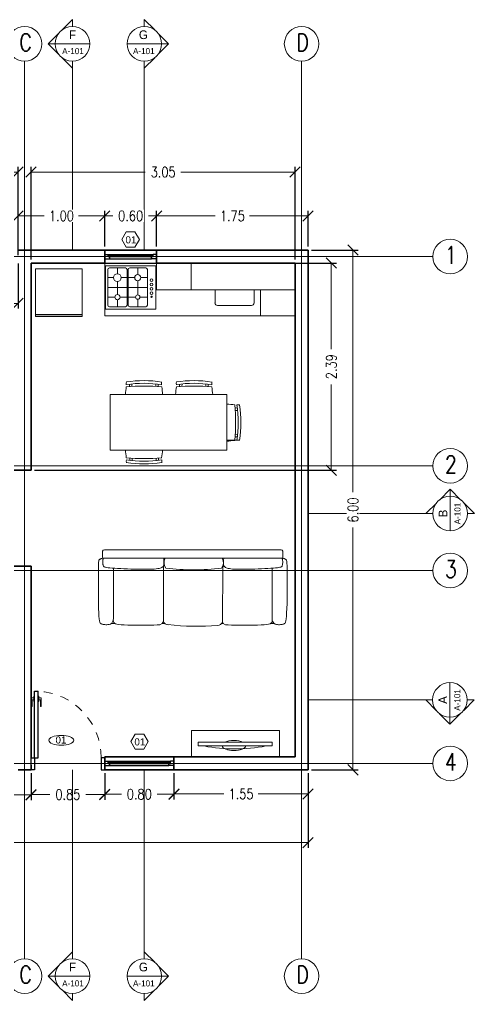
# Model space of a CAD drawing. Header units: millimetres. Extents: x 254 to 267.6, y 167.8 to 179.1.
# Drawn here: x 262.35 to 267.61, y 167.8 to 179.12 of the extents above; entities that cross this region are included whole.
import ezdxf

# ---------------------------------------------------------------- set-up
doc = ezdxf.new("R2010")
doc.units = ezdxf.units.MM
doc.linetypes.add('TRATTEGGIATA2', pattern=[0.375, 0.25, -0.125])
for name, color, linetype, lineweight in [('A-ANNO-DIMS', 3, 'Continuous', 18), ('A-ANNO-SYMB', 3, 'Continuous', 18), ('A-ANNO-TEXT', 3, 'Continuous', 18), ('A-DOOR-FULL', 4, 'Continuous', 25), ('A-FURN', 8, 'Continuous', 18), ('A-GLAZ-FULL', 4, 'Continuous', 25), ('A-WALL-FULL-EXTR', 7, 'Continuous', 35), ('A-WALL-FULL-INTR', 7, 'Continuous', 35)]:
    doc.layers.add(name, color=color, linetype=linetype, lineweight=lineweight)
doc.styles.add('ARIAL', font='arial.ttf')
doc.styles.add('E-ROMANS', font='romans.shx', dxfattribs={"width": 0.8})
doc.dimstyles.new('E-0100_ARW_18', dxfattribs={"dimscale": 0.001, "dimtxt": 180, "dimasz": 180, "dimexe": 90, "dimexo": 60, "dimgap": 90, "dimtad": 0, "dimzin": 0, "dimdsep": 46, "dimtxsty": 'E-ROMANS', "dimblk": 'OPEN90', "dimcen": 90, "dimclrd": 256, "dimclre": 256, "dimclrt": 256, "dimadec": 0, "dimazin": 0, "dimtfac": 1, "dimtmove": 1, "dimatfit": 3, "dimldrblk": 'OPEN90', "dimfxl": 1, "dimtfill": 1, "dimtolj": 1, "dimtzin": 0, "dimarcsym": 0})

# ---------------------------------------------------------------- blocks, each defined once
blk = doc.blocks.new('_Oblique')
at = {"color": 0, "linetype": 'ByBlock', "lineweight": -2}
blk.add_line((-0.5, -0.5), (0.5, 0.5), dxfattribs=at)
blk = doc.blocks.new('*D14')
at = {"layer": 'A-ANNO-DIMS', "lineweight": -2, "transparency": 16777216}
for p, q in [((265.727, 176.457), (266.265, 176.457)), ((265.727, 170.457), (266.265, 170.457))]:
    blk.add_line(p, q, dxfattribs=at)
at = {"layer": 'A-ANNO-DIMS', "transparency": 16777216}
for p, q in [((266.205, 176.457), (266.205, 173.661)), ((266.205, 170.457), (266.205, 173.253))]:
    blk.add_line(p, q, dxfattribs=at)
at = {"layer": 'A-ANNO-DIMS', "transparency": 16777216, "xscale": 0.12, "yscale": 0.12, "zscale": 0.12}
for p, rotation in [((266.205, 176.457), 90), ((266.205, 170.457), 270)]:
    blk.add_blockref('_Oblique', p, dxfattribs=dict(at, rotation=rotation))
at = {"layer": 'A-ANNO-DIMS', "transparency": 16777216, "insert": (266.205, 173.457), "char_height": 0.12, "attachment_point": 5, "rotation": 90, "style": 'E-ROMANS', "bg_fill": 3, "box_fill_scale": 1.1, "bg_fill_color": 256, "bg_fill_true_color": 13158600, "bg_fill_transparency": 0}
blk.add_mtext('\\A1;6.00', dxfattribs=at)
blk = doc.blocks.new('_Open90')
at = {"color": 0, "linetype": 'ByBlock', "lineweight": -2}
for p, q in [((0, 0), (-1, 0)), ((-0.5, 0.5), (0, 0)), ((0, 0), (-0.5, -0.5))]:
    blk.add_line(p, q, dxfattribs=at)
blk = doc.blocks.new('*D15')
at = {"layer": 'A-ANNO-DIMS', "lineweight": -2, "transparency": 16777216}
for p, q in [((264.137, 170.417), (264.137, 170.119)), ((265.687, 170.417), (265.687, 170.119))]:
    blk.add_line(p, q, dxfattribs=at)
at = {"layer": 'A-ANNO-DIMS', "transparency": 16777216}
for p, q in [((264.137, 170.179), (264.712, 170.179)), ((265.687, 170.179), (265.111, 170.179))]:
    blk.add_line(p, q, dxfattribs=at)
at = {"layer": 'A-ANNO-DIMS', "transparency": 16777216, "xscale": 0.12, "yscale": 0.12, "zscale": 0.12, "rotation": 180}
blk.add_blockref('_Oblique', (264.137, 170.179), dxfattribs=at)
at = {"layer": 'A-ANNO-DIMS', "transparency": 16777216, "xscale": 0.12, "yscale": 0.12, "zscale": 0.12}
blk.add_blockref('_Oblique', (265.687, 170.179), dxfattribs=at)
at = {"layer": 'A-ANNO-DIMS', "transparency": 16777216, "insert": (264.912, 170.179), "char_height": 0.12, "attachment_point": 5, "style": 'E-ROMANS', "bg_fill": 3, "box_fill_scale": 1.1, "bg_fill_color": 256, "bg_fill_true_color": 13158600, "bg_fill_transparency": 0}
blk.add_mtext('\\A1;1.55', dxfattribs=at)
blk = doc.blocks.new('*D7')
at = {"layer": 'A-ANNO-DIMS', "lineweight": -2, "transparency": 16777216}
for p, q in [((263.337, 170.417), (263.337, 170.116)), ((264.137, 170.417), (264.137, 170.116))]:
    blk.add_line(p, q, dxfattribs=at)
at = {"layer": 'A-ANNO-DIMS', "transparency": 16777216}
for p, q in [((263.337, 170.176), (263.53, 170.176)), ((264.137, 170.176), (263.943, 170.176))]:
    blk.add_line(p, q, dxfattribs=at)
at = {"layer": 'A-ANNO-DIMS', "transparency": 16777216, "xscale": 0.12, "yscale": 0.12, "zscale": 0.12, "rotation": 180}
blk.add_blockref('_Oblique', (263.337, 170.176), dxfattribs=at)
at = {"layer": 'A-ANNO-DIMS', "transparency": 16777216, "xscale": 0.12, "yscale": 0.12, "zscale": 0.12}
blk.add_blockref('_Oblique', (264.137, 170.176), dxfattribs=at)
at = {"layer": 'A-ANNO-DIMS', "transparency": 16777216, "insert": (263.737, 170.176), "char_height": 0.12, "attachment_point": 5, "style": 'E-ROMANS', "bg_fill": 3, "box_fill_scale": 1.1, "bg_fill_color": 256, "bg_fill_true_color": 13158600, "bg_fill_transparency": 0}
blk.add_mtext('\\A1;0.80', dxfattribs=at)
blk = doc.blocks.new('*D8')
at = {"layer": 'A-ANNO-DIMS', "lineweight": -2, "transparency": 16777216}
for p, q in [((262.487, 170.417), (262.487, 170.112)), ((263.337, 170.417), (263.337, 170.112))]:
    blk.add_line(p, q, dxfattribs=at)
at = {"layer": 'A-ANNO-DIMS', "transparency": 16777216}
for p, q in [((262.487, 170.172), (262.705, 170.172)), ((263.337, 170.172), (263.118, 170.172))]:
    blk.add_line(p, q, dxfattribs=at)
at = {"layer": 'A-ANNO-DIMS', "transparency": 16777216, "xscale": 0.12, "yscale": 0.12, "zscale": 0.12, "rotation": 180}
blk.add_blockref('_Oblique', (262.487, 170.172), dxfattribs=at)
at = {"layer": 'A-ANNO-DIMS', "transparency": 16777216, "xscale": 0.12, "yscale": 0.12, "zscale": 0.12}
blk.add_blockref('_Oblique', (263.337, 170.172), dxfattribs=at)
at = {"layer": 'A-ANNO-DIMS', "transparency": 16777216, "insert": (262.912, 170.172), "char_height": 0.12, "attachment_point": 5, "style": 'E-ROMANS', "bg_fill": 3, "box_fill_scale": 1.1, "bg_fill_color": 256, "bg_fill_true_color": 13158600, "bg_fill_transparency": 0}
blk.add_mtext('\\A1;0.85', dxfattribs=at)
blk = doc.blocks.new('*D16')
at = {"layer": 'A-ANNO-DIMS', "lineweight": -2, "transparency": 16777216}
for p, q in [((261.531, 170.417), (261.531, 170.108)), ((262.487, 170.417), (262.487, 170.108))]:
    blk.add_line(p, q, dxfattribs=at)
at = {"layer": 'A-ANNO-DIMS', "transparency": 16777216}
for p, q in [((261.531, 170.168), (261.802, 170.168)), ((262.487, 170.168), (262.215, 170.168))]:
    blk.add_line(p, q, dxfattribs=at)
at = {"layer": 'A-ANNO-DIMS', "transparency": 16777216, "xscale": 0.12, "yscale": 0.12, "zscale": 0.12, "rotation": 180}
blk.add_blockref('_Oblique', (261.531, 170.168), dxfattribs=at)
at = {"layer": 'A-ANNO-DIMS', "transparency": 16777216, "xscale": 0.12, "yscale": 0.12, "zscale": 0.12}
blk.add_blockref('_Oblique', (262.487, 170.168), dxfattribs=at)
at = {"layer": 'A-ANNO-DIMS', "transparency": 16777216, "insert": (262.009, 170.168), "char_height": 0.12, "attachment_point": 5, "style": 'E-ROMANS', "bg_fill": 3, "box_fill_scale": 1.1, "bg_fill_color": 256, "bg_fill_true_color": 13158600, "bg_fill_transparency": 0}
blk.add_mtext('\\A1;0.96', dxfattribs=at)
blk = doc.blocks.new('*D29')
at = {"layer": 'A-ANNO-DIMS', "lineweight": -2, "transparency": 16777216}
for p, q in [((259.287, 176.347), (259.287, 177.418)), ((262.337, 176.397), (262.337, 177.418))]:
    blk.add_line(p, q, dxfattribs=at)
at = {"layer": 'A-ANNO-DIMS', "transparency": 16777216}
for p, q in [((259.287, 177.358), (260.605, 177.358)), ((262.337, 177.358), (261.018, 177.358))]:
    blk.add_line(p, q, dxfattribs=at)
at = {"layer": 'A-ANNO-DIMS', "transparency": 16777216, "xscale": 0.12, "yscale": 0.12, "zscale": 0.12, "rotation": 180}
blk.add_blockref('_Oblique', (259.287, 177.358), dxfattribs=at)
at = {"layer": 'A-ANNO-DIMS', "transparency": 16777216, "xscale": 0.12, "yscale": 0.12, "zscale": 0.12}
blk.add_blockref('_Oblique', (262.337, 177.358), dxfattribs=at)
at = {"layer": 'A-ANNO-DIMS', "transparency": 16777216, "insert": (260.812, 177.358), "char_height": 0.12, "attachment_point": 5, "style": 'E-ROMANS', "bg_fill": 3, "box_fill_scale": 1.1, "bg_fill_color": 256, "bg_fill_true_color": 13158600, "bg_fill_transparency": 0}
blk.add_mtext('\\A1;3.05', dxfattribs=at)
blk = doc.blocks.new('*D30')
at = {"layer": 'A-ANNO-DIMS', "lineweight": -2, "transparency": 16777216}
for p, q in [((262.487, 176.347), (262.487, 177.418)), ((265.537, 176.347), (265.537, 177.418))]:
    blk.add_line(p, q, dxfattribs=at)
at = {"layer": 'A-ANNO-DIMS', "transparency": 16777216}
for p, q in [((262.487, 177.358), (263.805, 177.358)), ((265.537, 177.358), (264.218, 177.358))]:
    blk.add_line(p, q, dxfattribs=at)
at = {"layer": 'A-ANNO-DIMS', "transparency": 16777216, "xscale": 0.12, "yscale": 0.12, "zscale": 0.12, "rotation": 180}
blk.add_blockref('_Oblique', (262.487, 177.358), dxfattribs=at)
at = {"layer": 'A-ANNO-DIMS', "transparency": 16777216, "xscale": 0.12, "yscale": 0.12, "zscale": 0.12}
blk.add_blockref('_Oblique', (265.537, 177.358), dxfattribs=at)
at = {"layer": 'A-ANNO-DIMS', "transparency": 16777216, "insert": (264.012, 177.358), "char_height": 0.12, "attachment_point": 5, "style": 'E-ROMANS', "bg_fill": 3, "box_fill_scale": 1.1, "bg_fill_color": 256, "bg_fill_true_color": 13158600, "bg_fill_transparency": 0}
blk.add_mtext('\\A1;3.05', dxfattribs=at)
blk = doc.blocks.new('*D31')
at = {"layer": 'A-ANNO-DIMS', "lineweight": -2, "transparency": 16777216}
for p, q in [((262.527, 176.307), (266.015, 176.307)), ((262.527, 173.916), (266.015, 173.916))]:
    blk.add_line(p, q, dxfattribs=at)
at = {"layer": 'A-ANNO-DIMS', "transparency": 16777216}
for p, q in [((265.955, 176.307), (265.955, 175.315)), ((265.955, 173.916), (265.955, 174.907))]:
    blk.add_line(p, q, dxfattribs=at)
at = {"layer": 'A-ANNO-DIMS', "transparency": 16777216, "xscale": 0.12, "yscale": 0.12, "zscale": 0.12}
for p, rotation in [((265.955, 176.307), 90), ((265.955, 173.916), 270)]:
    blk.add_blockref('_Oblique', p, dxfattribs=dict(at, rotation=rotation))
at = {"layer": 'A-ANNO-DIMS', "transparency": 16777216, "insert": (265.955, 175.111), "char_height": 0.12, "attachment_point": 5, "rotation": 90, "style": 'E-ROMANS', "bg_fill": 3, "box_fill_scale": 1.1, "bg_fill_color": 256, "bg_fill_true_color": 13158600, "bg_fill_transparency": 0}
blk.add_mtext('\\A1;2.39', dxfattribs=at)
blk = doc.blocks.new('*D35')
at = {"layer": 'A-ANNO-DIMS', "lineweight": -2, "transparency": 16777216}
for p, q in [((255.937, 170.417), (255.937, 169.557)), ((265.687, 170.417), (265.687, 169.557))]:
    blk.add_line(p, q, dxfattribs=at)
at = {"layer": 'A-ANNO-DIMS', "transparency": 16777216}
for p, q in [((255.937, 169.617), (260.605, 169.617)), ((265.687, 169.617), (261.018, 169.617))]:
    blk.add_line(p, q, dxfattribs=at)
at = {"layer": 'A-ANNO-DIMS', "transparency": 16777216, "xscale": 0.12, "yscale": 0.12, "zscale": 0.12, "rotation": 180}
blk.add_blockref('_Oblique', (255.937, 169.617), dxfattribs=at)
at = {"layer": 'A-ANNO-DIMS', "transparency": 16777216, "xscale": 0.12, "yscale": 0.12, "zscale": 0.12}
blk.add_blockref('_Oblique', (265.687, 169.617), dxfattribs=at)
at = {"layer": 'A-ANNO-DIMS', "transparency": 16777216, "insert": (260.812, 169.617), "char_height": 0.12, "attachment_point": 5, "style": 'E-ROMANS', "bg_fill": 3, "box_fill_scale": 1.1, "bg_fill_color": 256, "bg_fill_true_color": 13158600, "bg_fill_transparency": 0}
blk.add_mtext('\\A1;9.75', dxfattribs=at)
blk = doc.blocks.new('*D9')
at = {"layer": 'A-ANNO-DIMS', "lineweight": -2, "transparency": 16777216}
for p, q in [((261.487, 176.302), (261.487, 175.782)), ((262.337, 176.302), (262.337, 175.782))]:
    blk.add_line(p, q, dxfattribs=at)
at = {"layer": 'A-ANNO-DIMS', "transparency": 16777216}
for p, q in [((261.487, 175.842), (261.705, 175.842)), ((262.337, 175.842), (262.118, 175.842))]:
    blk.add_line(p, q, dxfattribs=at)
at = {"layer": 'A-ANNO-DIMS', "transparency": 16777216, "xscale": 0.12, "yscale": 0.12, "zscale": 0.12, "rotation": 180}
blk.add_blockref('_Oblique', (261.487, 175.842), dxfattribs=at)
at = {"layer": 'A-ANNO-DIMS', "transparency": 16777216, "xscale": 0.12, "yscale": 0.12, "zscale": 0.12}
blk.add_blockref('_Oblique', (262.337, 175.842), dxfattribs=at)
at = {"layer": 'A-ANNO-DIMS', "transparency": 16777216, "insert": (261.912, 175.842), "char_height": 0.12, "attachment_point": 5, "style": 'E-ROMANS', "bg_fill": 3, "box_fill_scale": 1.1, "bg_fill_color": 256, "bg_fill_true_color": 13158600, "bg_fill_transparency": 0}
blk.add_mtext('\\A1;0.85', dxfattribs=at)
blk = doc.blocks.new('*D13')
at = {"layer": 'A-ANNO-DIMS', "lineweight": -2, "transparency": 16777216}
for p, q in [((263.937, 176.497), (263.937, 176.912)), ((265.687, 176.497), (265.687, 176.912))]:
    blk.add_line(p, q, dxfattribs=at)
at = {"layer": 'A-ANNO-DIMS', "transparency": 16777216}
for p, q in [((263.937, 176.852), (264.612, 176.852)), ((265.687, 176.852), (265.011, 176.852))]:
    blk.add_line(p, q, dxfattribs=at)
at = {"layer": 'A-ANNO-DIMS', "transparency": 16777216, "xscale": 0.12, "yscale": 0.12, "zscale": 0.12, "rotation": 180}
blk.add_blockref('_Oblique', (263.937, 176.852), dxfattribs=at)
at = {"layer": 'A-ANNO-DIMS', "transparency": 16777216, "xscale": 0.12, "yscale": 0.12, "zscale": 0.12}
blk.add_blockref('_Oblique', (265.687, 176.852), dxfattribs=at)
at = {"layer": 'A-ANNO-DIMS', "transparency": 16777216, "insert": (264.812, 176.852), "char_height": 0.12, "attachment_point": 5, "style": 'E-ROMANS', "bg_fill": 3, "box_fill_scale": 1.1, "bg_fill_color": 256, "bg_fill_true_color": 13158600, "bg_fill_transparency": 0}
blk.add_mtext('\\A1;1.75', dxfattribs=at)
blk = doc.blocks.new('*D11')
at = {"layer": 'A-ANNO-DIMS', "lineweight": -2, "transparency": 16777216}
for p, q in [((262.337, 176.497), (262.337, 176.912)), ((263.337, 176.497), (263.337, 176.912))]:
    blk.add_line(p, q, dxfattribs=at)
at = {"layer": 'A-ANNO-DIMS', "transparency": 16777216}
for p, q in [((262.337, 176.852), (262.637, 176.852)), ((263.337, 176.852), (263.036, 176.852))]:
    blk.add_line(p, q, dxfattribs=at)
at = {"layer": 'A-ANNO-DIMS', "transparency": 16777216, "xscale": 0.12, "yscale": 0.12, "zscale": 0.12, "rotation": 180}
blk.add_blockref('_Oblique', (262.337, 176.852), dxfattribs=at)
at = {"layer": 'A-ANNO-DIMS', "transparency": 16777216, "xscale": 0.12, "yscale": 0.12, "zscale": 0.12}
blk.add_blockref('_Oblique', (263.337, 176.852), dxfattribs=at)
at = {"layer": 'A-ANNO-DIMS', "transparency": 16777216, "insert": (262.837, 176.852), "char_height": 0.12, "attachment_point": 5, "style": 'E-ROMANS', "bg_fill": 3, "box_fill_scale": 1.1, "bg_fill_color": 256, "bg_fill_true_color": 13158600, "bg_fill_transparency": 0}
blk.add_mtext('\\A1;1.00', dxfattribs=at)
blk = doc.blocks.new('*D12')
at = {"layer": 'A-ANNO-DIMS', "lineweight": -2, "transparency": 16777216}
for p, q in [((263.337, 176.497), (263.337, 176.912)), ((263.937, 176.497), (263.937, 176.912))]:
    blk.add_line(p, q, dxfattribs=at)
at = {"layer": 'A-ANNO-DIMS', "transparency": 16777216}
for p, q in [((263.337, 176.852), (263.43, 176.852)), ((263.937, 176.852), (263.843, 176.852))]:
    blk.add_line(p, q, dxfattribs=at)
at = {"layer": 'A-ANNO-DIMS', "transparency": 16777216, "xscale": 0.12, "yscale": 0.12, "zscale": 0.12, "rotation": 180}
blk.add_blockref('_Oblique', (263.337, 176.852), dxfattribs=at)
at = {"layer": 'A-ANNO-DIMS', "transparency": 16777216, "xscale": 0.12, "yscale": 0.12, "zscale": 0.12}
blk.add_blockref('_Oblique', (263.937, 176.852), dxfattribs=at)
at = {"layer": 'A-ANNO-DIMS', "transparency": 16777216, "insert": (263.637, 176.852), "char_height": 0.12, "attachment_point": 5, "style": 'E-ROMANS', "bg_fill": 3, "box_fill_scale": 1.1, "bg_fill_color": 256, "bg_fill_true_color": 13158600, "bg_fill_transparency": 0}
blk.add_mtext('\\A1;0.60', dxfattribs=at)

msp = doc.modelspace()

# ---------------------------------------------------------------- linework, layer by layer
at = {"layer": 'A-ANNO-DIMS'}
for p, q in [((262.845, 178.998), (262.965, 179.118)), ((262.965, 179.088), (262.965, 179.118)), ((263.795, 179.088), (263.795, 179.118)), ((263.915, 178.998), (263.795, 179.118)), ((262.965, 179.038), (262.965, 179.088)), ((263.795, 179.038), (263.795, 179.088)), ((262.685, 178.838), (262.805, 178.958)), ((264.075, 178.838), (263.955, 178.958)), ((262.695, 178.838), (262.685, 178.838)), ((262.685, 178.838), (262.805, 178.718)), ((262.715, 178.838), (262.695, 178.838)), ((262.765, 178.838), (262.715, 178.838)), ((262.965, 178.838), (262.765, 178.838)), ((262.965, 178.838), (263.165, 178.838)), ((263.795, 178.838), (263.595, 178.838)), ((263.795, 178.838), (263.995, 178.838)), ((264.075, 178.838), (263.955, 178.718)), ((263.995, 178.838), (264.045, 178.838)), ((264.045, 178.838), (264.065, 178.838)), ((264.065, 178.838), (264.075, 178.838)), ((262.845, 178.678), (262.965, 178.558)), ((263.915, 178.678), (263.795, 178.558)), ((262.965, 178.638), (262.965, 178.588)), ((262.965, 178.588), (262.965, 178.568)), ((262.965, 178.568), (262.965, 178.558)), ((262.965, 178.558), (262.965, 178.258)), ((263.795, 178.638), (263.795, 178.588)), ((263.795, 178.588), (263.795, 178.568)), ((263.795, 178.568), (263.795, 178.558)), ((263.795, 178.558), (263.795, 178.258)), ((267.328, 173.696), (267.208, 173.576)), ((267.328, 173.686), (267.328, 173.696)), ((267.328, 173.696), (267.448, 173.576)), ((267.328, 173.666), (267.328, 173.686)), ((267.328, 173.616), (267.328, 173.666)), ((267.328, 173.416), (267.328, 173.616)), ((267.168, 173.536), (267.048, 173.416)), ((267.488, 173.536), (267.608, 173.416)), ((267.048, 173.416), (266.748, 173.416)), ((267.058, 173.416), (267.048, 173.416)), ((267.078, 173.416), (267.058, 173.416)), ((267.128, 173.416), (267.078, 173.416)), ((267.328, 173.416), (267.328, 173.216)), ((267.528, 173.416), (267.578, 173.416)), ((267.578, 173.416), (267.608, 173.416)), ((267.325, 171.264), (267.325, 171.464)), ((267.045, 171.264), (266.745, 171.264)), ((267.055, 171.264), (267.045, 171.264)), ((267.165, 171.144), (267.045, 171.264)), ((267.075, 171.264), (267.055, 171.264)), ((267.125, 171.264), (267.075, 171.264)), ((267.325, 171.264), (267.325, 171.064)), ((267.485, 171.144), (267.605, 171.264)), ((267.525, 171.264), (267.575, 171.264)), ((267.575, 171.264), (267.605, 171.264)), ((267.325, 170.984), (267.205, 171.104)), ((267.325, 170.984), (267.445, 171.104)), ((267.325, 171.064), (267.325, 171.014)), ((267.325, 171.014), (267.325, 170.994)), ((267.325, 170.994), (267.325, 170.984)), ((262.965, 168.356), (262.965, 168.656)), ((263.795, 168.356), (263.795, 168.656)), ((262.845, 168.236), (262.965, 168.356)), ((262.965, 168.326), (262.965, 168.356)), ((263.795, 168.326), (263.795, 168.356)), ((263.915, 168.236), (263.795, 168.356)), ((262.965, 168.276), (262.965, 168.326)), ((263.795, 168.276), (263.795, 168.326)), ((262.685, 168.076), (262.805, 168.196)), ((264.075, 168.076), (263.955, 168.196)), ((262.695, 168.076), (262.685, 168.076)), ((262.685, 168.076), (262.805, 167.956)), ((262.715, 168.076), (262.695, 168.076)), ((262.765, 168.076), (262.715, 168.076)), ((262.965, 168.076), (262.765, 168.076)), ((262.965, 168.076), (263.165, 168.076)), ((263.795, 168.076), (263.595, 168.076)), ((263.795, 168.076), (263.995, 168.076)), ((264.075, 168.076), (263.955, 167.956)), ((263.995, 168.076), (264.045, 168.076)), ((264.045, 168.076), (264.065, 168.076)), ((264.065, 168.076), (264.075, 168.076)), ((262.845, 167.916), (262.965, 167.796)), ((263.915, 167.916), (263.795, 167.796)), ((262.965, 167.876), (262.965, 167.826)), ((262.965, 167.826), (262.965, 167.806)), ((262.965, 167.806), (262.965, 167.796)), ((263.795, 167.876), (263.795, 167.826)), ((263.795, 167.826), (263.795, 167.806)), ((263.795, 167.806), (263.795, 167.796))]:
    msp.add_line(p, q, dxfattribs=at)
for centre in [(262.412, 178.838), (262.965, 178.838), (263.795, 178.838), (265.612, 178.838), (267.328, 176.382), (267.328, 173.966), (267.328, 173.416), (267.328, 172.757), (267.325, 171.264), (267.328, 170.532), (262.412, 168.076), (262.965, 168.076), (263.795, 168.076), (265.612, 168.076)]:
    msp.add_circle(centre, 0.2, dxfattribs=at)
at = {"layer": 'A-ANNO-SYMB', "color": 7}
msp.add_lwpolyline([(263.841, 170.783), (263.79, 170.87), (263.689, 170.87), (263.639, 170.783), (263.689, 170.695), (263.79, 170.695)], close=True, dxfattribs=at)
msp.add_ellipse((262.835, 170.798), major_axis=(-0.144, 0), ratio=0.395468, dxfattribs=at)
at = {"layer": 'A-ANNO-TEXT'}
for p, q in [((262.965, 178.258), (262.965, 176.457)), ((266.698, 173.416), (265.687, 173.416)), ((266.748, 173.416), (266.698, 173.416)), ((266.695, 171.264), (265.687, 171.264)), ((266.745, 171.264), (266.695, 171.264))]:
    msp.add_line(p, q, dxfattribs=at)
at = {"layer": 'A-DOOR-FULL'}
for p, q in [((262.527, 171.367), (262.567, 171.367)), ((262.527, 170.597), (262.527, 171.367)), ((262.567, 170.597), (262.567, 171.367)), ((262.527, 170.597), (262.567, 170.597)), ((263.337, 170.602), (263.337, 170.512))]:
    msp.add_line(p, q, dxfattribs=at)
at = {"layer": 'A-FURN'}
for p, q in [((264.137, 176.307), (263.337, 176.307)), ((263.623, 174.909), (263.623, 174.883)), ((263.652, 174.912), (263.651, 174.884)), ((263.927, 174.884), (263.926, 174.912)), ((263.956, 174.882), (263.955, 174.909)), ((264.202, 174.909), (264.201, 174.883)), ((264.231, 174.912), (264.23, 174.884)), ((264.506, 174.884), (264.505, 174.912)), ((264.534, 174.882), (264.534, 174.909)), ((264.869, 174.634), (264.843, 174.635)), ((264.873, 174.605), (264.845, 174.606)), ((264.864, 174.263), (264.749, 174.263)), ((264.843, 174.301), (264.869, 174.302)), ((264.844, 174.33), (264.873, 174.331)), ((263.399, 174.149), (263.605, 174.149)), ((263.605, 174.149), (264.749, 174.149)), ((263.627, 174.056), (263.628, 174.03)), ((263.655, 174.054), (263.656, 174.026)), ((263.931, 174.026), (263.931, 174.054)), ((263.959, 174.03), (263.96, 174.056)), ((263.439, 172.199), (263.438, 172.785)), ((264.015, 172.168), (264.015, 172.808)), ((264.699, 172.16), (264.702, 172.811)), ((265.272, 172.189), (265.271, 172.785)), ((263.416, 172.148), (263.452, 172.148)), ((264.002, 172.148), (264.033, 172.148)), ((264.69, 172.148), (264.706, 172.148)), ((265.256, 172.148), (265.292, 172.148)), ((262.488, 171.287), (262.488, 171.188)), ((262.517, 171.287), (262.488, 171.287)), ((262.498, 171.188), (262.488, 171.188)), ((262.498, 171.267), (262.498, 171.188)), ((262.517, 171.267), (262.498, 171.267)), ((262.577, 171.287), (262.605, 171.287)), ((262.577, 171.267), (262.595, 171.267)), ((262.595, 171.267), (262.595, 171.188)), ((262.595, 171.188), (262.605, 171.188)), ((262.605, 171.287), (262.605, 171.188)), ((265.356, 170.91), (264.34, 170.91)), ((264.34, 170.91), (264.34, 170.607)), ((265.356, 170.607), (265.356, 170.91)), ((264.417, 170.734), (264.417, 170.776)), ((264.417, 170.776), (265.273, 170.776)), ((265.273, 170.734), (264.417, 170.734)), ((265.273, 170.776), (265.273, 170.734))]:
    msp.add_line(p, q, dxfattribs=at)
at = {"layer": 'A-FURN', "lineweight": 0, "ltscale": 500}
for p, q in [((263.399, 174.149), (263.399, 174.789)), ((263.399, 174.789), (264.749, 174.789)), ((263.399, 174.149), (263.399, 174.789)), ((263.399, 174.789), (264.749, 174.789)), ((264.749, 174.789), (264.749, 174.149)), ((264.749, 174.149), (264.749, 174.789)), ((264.749, 174.789), (264.749, 174.149)), ((264.749, 174.149), (264.749, 174.789)), ((264.749, 174.149), (264.749, 174.149)), ((264.749, 174.149), (264.749, 174.149))]:
    msp.add_line(p, q, dxfattribs=at)
for points in [[(263.399, 174.789), (263.399, 174.149)], [(264.749, 174.789), (263.399, 174.789)], [(263.642, 174.789), (263.399, 174.789)]]:
    msp.add_lwpolyline(points, dxfattribs=at)
at = {"layer": 'A-FURN'}
for points in [[(263.335, 172.998, 0.351951), (263.313, 172.982)], [(265.373, 172.998, -0.351951), (265.395, 172.982)]]:
    msp.add_lwpolyline(points, format="xyb", dxfattribs=at)
for points in [[(263.334, 172.998), (265.374, 172.998)], [(263.313, 172.9), (263.305, 172.897), (263.298, 172.895), (263.292, 172.893), (263.287, 172.89), (263.282, 172.888), (263.279, 172.886), (263.276, 172.883), (263.273, 172.881), (263.271, 172.878), (263.269, 172.874), (263.268, 172.867), (263.267, 172.856), (263.266, 172.839), (263.265, 172.816), (263.265, 172.785), (263.264, 172.745), (263.264, 172.695), (263.264, 172.637), (263.264, 172.573), (263.264, 172.507), (263.265, 172.441), (263.266, 172.378), (263.267, 172.32), (263.269, 172.27), (263.271, 172.231), (263.274, 172.2), (263.278, 172.177), (263.282, 172.162), (263.286, 172.151), (263.292, 172.145), (263.298, 172.141), (263.304, 172.139), (263.312, 172.138), (263.32, 172.136), (263.329, 172.135), (263.339, 172.134), (263.35, 172.133), (263.362, 172.133), (263.375, 172.134), (263.388, 172.135), (263.403, 172.138), (263.418, 172.149), (263.432, 172.175), (263.439, 172.199)], [(265.395, 172.982), (265.395, 172.9), (263.313, 172.9)], [(263.313, 172.907), (263.313, 172.982)], [(263.322, 172.9), (263.322, 172.899), (263.321, 172.898), (263.32, 172.896), (263.319, 172.894), (263.318, 172.89), (263.317, 172.886), (263.316, 172.881), (263.316, 172.875), (263.315, 172.868), (263.315, 172.861), (263.315, 172.853), (263.315, 172.845), (263.316, 172.837), (263.317, 172.829), (263.318, 172.822), (263.32, 172.816), (263.322, 172.81), (263.326, 172.806), (263.33, 172.802), (263.337, 172.798), (263.347, 172.795), (263.359, 172.793), (263.376, 172.791), (263.397, 172.788), (263.423, 172.786), (263.453, 172.784), (263.486, 172.782), (263.522, 172.78), (263.56, 172.778), (263.6, 172.776), (263.639, 172.775), (263.679, 172.774), (263.718, 172.773), (263.755, 172.772), (263.791, 172.772), (263.825, 172.772), (263.856, 172.773), (263.884, 172.774), (263.91, 172.775), (263.932, 172.777), (263.951, 172.78), (263.966, 172.782), (263.979, 172.786), (263.989, 172.789), (263.996, 172.792), (264.002, 172.796), (264.007, 172.799), (264.01, 172.803), (264.013, 172.806), (264.016, 172.809), (264.017, 172.812), (264.019, 172.816), (264.02, 172.82), (264.021, 172.824), (264.021, 172.83), (264.022, 172.836), (264.022, 172.844), (264.022, 172.852), (264.022, 172.861), (264.022, 172.87), (264.021, 172.879), (264.02, 172.887), (264.019, 172.894), (264.017, 172.899)], [(265.386, 172.9), (265.387, 172.899), (265.387, 172.898), (265.388, 172.896), (265.389, 172.894), (265.39, 172.89), (265.391, 172.886), (265.392, 172.881), (265.392, 172.875), (265.393, 172.868), (265.393, 172.861), (265.393, 172.853), (265.393, 172.845), (265.392, 172.837), (265.391, 172.829), (265.39, 172.822), (265.388, 172.816), (265.386, 172.81), (265.383, 172.806), (265.378, 172.802), (265.371, 172.798), (265.361, 172.795), (265.349, 172.793), (265.332, 172.791), (265.311, 172.788), (265.286, 172.786), (265.256, 172.784), (265.222, 172.782), (265.186, 172.78), (265.149, 172.778), (265.11, 172.776), (265.071, 172.775), (265.033, 172.774), (264.996, 172.773), (264.96, 172.772), (264.927, 172.772), (264.895, 172.772), (264.866, 172.773), (264.839, 172.774), (264.815, 172.775), (264.795, 172.777), (264.777, 172.78), (264.763, 172.782), (264.751, 172.786), (264.742, 172.789), (264.734, 172.792), (264.728, 172.796), (264.724, 172.799), (264.72, 172.803), (264.718, 172.806), (264.715, 172.809), (264.713, 172.812), (264.712, 172.816), (264.711, 172.82), (264.71, 172.824), (264.71, 172.83), (264.709, 172.836), (264.709, 172.844), (264.709, 172.852), (264.709, 172.861), (264.709, 172.87), (264.71, 172.879), (264.711, 172.887), (264.712, 172.894), (264.714, 172.899)], [(265.395, 172.9), (265.403, 172.897), (265.41, 172.895), (265.416, 172.893), (265.421, 172.89), (265.426, 172.888), (265.429, 172.886), (265.432, 172.883), (265.435, 172.881), (265.437, 172.878), (265.439, 172.874), (265.44, 172.867), (265.441, 172.856), (265.442, 172.839), (265.443, 172.816), (265.443, 172.785), (265.444, 172.745), (265.444, 172.695), (265.444, 172.637), (265.444, 172.573), (265.444, 172.507), (265.443, 172.441), (265.443, 172.378), (265.441, 172.32), (265.439, 172.27), (265.437, 172.231), (265.434, 172.2), (265.431, 172.177), (265.427, 172.162), (265.422, 172.151), (265.416, 172.145), (265.41, 172.141), (265.404, 172.139), (265.396, 172.138), (265.388, 172.136), (265.379, 172.135), (265.369, 172.134), (265.358, 172.133), (265.346, 172.133), (265.334, 172.134), (265.32, 172.135), (265.305, 172.138), (265.29, 172.149), (265.276, 172.175), (265.272, 172.189)], [(265.395, 172.907), (265.395, 172.982)], [(263.436, 172.189), (263.438, 172.172), (263.442, 172.159), (263.45, 172.149), (263.461, 172.142), (263.477, 172.137), (263.499, 172.134), (263.527, 172.132), (263.562, 172.13), (263.604, 172.129), (263.651, 172.129), (263.703, 172.128), (263.756, 172.128), (263.809, 172.128), (263.859, 172.129), (263.905, 172.129), (263.945, 172.13), (263.976, 172.133), (264.001, 172.145), (264.015, 172.168)], [(265.272, 172.189), (265.27, 172.172), (265.266, 172.159), (265.258, 172.149), (265.247, 172.142), (265.231, 172.137), (265.209, 172.134), (265.181, 172.132), (265.146, 172.13), (265.104, 172.129), (265.057, 172.129), (265.005, 172.128), (264.952, 172.128), (264.899, 172.128), (264.849, 172.129), (264.803, 172.129), (264.763, 172.13), (264.732, 172.133), (264.707, 172.145), (264.699, 172.16)]]:
    msp.add_lwpolyline(points, dxfattribs=at)
for points in [[(262.527, 171.307), (262.517, 171.307), (262.517, 171.247), (262.527, 171.247)], [(262.567, 171.307), (262.577, 171.307), (262.577, 171.247), (262.567, 171.247)]]:
    msp.add_lwpolyline(points, close=True, dxfattribs=at)
for centre, radius, start, end in [((263.694, 174.919), 0.108, 171.5154, 188.2468), ((263.79, 173.599), 1.351, 81.2205, 98.6304), ((263.887, 174.919), 0.108, 351.5154, 8.2468), ((264.272, 174.919), 0.108, 171.5154, 188.2468), ((264.368, 173.599), 1.351, 81.2205, 98.6304), ((264.466, 174.919), 0.108, 351.5154, 8.2468), ((265.018, 174.674), 1.446, 171.7935, 175.4272), ((263.79, 173.568), 1.351, 81.2198, 98.6352), ((263.788, 172.326), 2.562, 85.3501, 94.5131), ((262.565, 174.676), 1.446, 4.4723, 8.0879), ((265.597, 174.674), 1.446, 171.7935, 175.4272), ((264.367, 172.326), 2.562, 85.3501, 94.5131), ((264.368, 173.568), 1.351, 81.2198, 98.6352), ((263.143, 174.676), 1.446, 4.4723, 8.0879), ((264.634, 173.239), 1.446, 81.7935, 85.4272), ((262.287, 174.469), 2.562, 355.3501, 4.5131), ((264.88, 174.563), 0.108, 81.5154, 98.2468), ((263.529, 174.467), 1.351, 351.2198, 8.6352), ((263.56, 174.467), 1.351, 351.2205, 8.6304), ((264.637, 175.692), 1.446, 274.4723, 278.0879), ((264.879, 174.37), 0.108, 261.5154, 278.2468), ((265.018, 174.262), 1.446, 184.4723, 188.0879), ((262.564, 174.265), 1.446, 351.7935, 355.4272), ((263.794, 176.612), 2.562, 265.3501, 274.5131), ((263.793, 175.37), 1.351, 261.2198, 278.6352), ((263.695, 174.019), 0.108, 171.5154, 188.2468), ((263.889, 174.019), 0.108, 351.5154, 8.2468), ((263.793, 175.339), 1.351, 261.2205, 278.6304), ((263.322, 172.909), 0.00916, 187.3549, 267.8922), ((264.123, 172.848), 0.101, 149.3922, 218.0575), ((264.608, 172.848), 0.101, 321.9425, 30.6078), ((265.386, 172.909), 0.00916, 272.1078, 352.6451), ((264.365, 175.523), 2.757, 263.2896, 276.7104), ((264.078, 172.205), 0.0733, 210.1907, 262.5592), ((264.404, 175.215), 3.1, 263.7799, 274.4488), ((264.635, 172.196), 0.0733, 277.4408, 329.8093), ((264.843, 172.546), 1.848, 258.8449, 281.1513)]:
    msp.add_arc(centre, radius, start, end, dxfattribs=at)
at = {"layer": 'A-FURN', "linetype": 'TRATTEGGIATA2', "ltscale": 0.25}
msp.add_arc((262.527, 170.597), 0.77, 0, 87.0223, dxfattribs=at)
at = {"layer": 'A-FURN'}
for start_param, end_param in [(3.212493, 6.212285), (6.995762, 8.712201)]:
    msp.add_ellipse((264.83, 170.738), major_axis=(0.137, 0), ratio=0.43211, start_param=start_param, end_param=end_param, dxfattribs=at)
at = {"layer": 'A-GLAZ-FULL'}
for p, q in [((263.337, 170.557), (263.377, 170.557)), ((263.377, 170.532), (263.377, 170.557)), ((263.377, 170.557), (264.097, 170.557)), ((263.377, 170.544), (264.097, 170.544)), ((263.397, 170.532), (263.377, 170.532)), ((263.377, 170.532), (264.097, 170.532)), ((264.077, 170.532), (264.097, 170.532)), ((264.137, 170.557), (264.097, 170.557)), ((264.097, 170.532), (264.097, 170.557))]:
    msp.add_line(p, q, dxfattribs=at)
at = {"layer": 'A-WALL-FULL-EXTR'}
for p, q in [((264.137, 176.457), (262.337, 176.457)), ((263.337, 176.307), (263.337, 176.457)), ((263.937, 176.307), (263.937, 176.457)), ((265.687, 176.457), (264.137, 176.457)), ((265.687, 170.457), (265.687, 176.457)), ((262.487, 173.916), (262.487, 176.307)), ((263.337, 176.307), (262.487, 176.307)), ((265.537, 176.307), (263.937, 176.307)), ((265.537, 170.607), (265.537, 176.307)), ((262.487, 173.916), (261.473, 173.916)), ((260.948, 172.812), (262.487, 172.807)), ((262.487, 170.512), (262.487, 170.457)), ((265.537, 170.607), (263.337, 170.607)), ((263.337, 170.607), (263.337, 170.602)), ((264.137, 170.457), (264.137, 170.607)), ((262.487, 170.457), (262.337, 170.457)), ((265.687, 170.457), (263.337, 170.457))]:
    msp.add_line(p, q, dxfattribs=at)
at = {"layer": 'A-WALL-FULL-INTR'}
msp.add_line((262.487, 170.597), (262.487, 172.807), dxfattribs=at)

# ---------------------------------------------------------------- texts
at = {"layer": 'A-ANNO-DIMS'}
for s, width, insert, char_height, attachment_point in [('F', 0.51526, (262.924, 178.993), 0.1, 1), ('G', 0.51526, (263.836, 178.993), 0.1, 3), ('A-101', 1.32288, (262.846, 178.789), 0.07, 1), ('A-101', 1.32288, (263.914, 178.789), 0.07, 3), ('F', 0.51526, (262.924, 168.231), 0.1, 1), ('G', 0.51526, (263.836, 168.231), 0.1, 3), ('A-101', 1.32288, (262.846, 168.027), 0.07, 1), ('A-101', 1.32288, (263.914, 168.027), 0.07, 3)]:
    msp.add_mtext_dynamic_manual_height_columns(s, width=width, gutter_width=12.5, heights=[0], dxfattribs=dict(at, insert=insert, char_height=char_height, attachment_point=attachment_point))
at = {"layer": 'A-ANNO-DIMS', "rotation": 90}
for s, width, insert, char_height, attachment_point in [('B', 0.51526, (267.195, 173.372), 0.1, 1), ('A-101', 1.32288, (267.377, 173.291), 0.07, 1), ('A', 0.51526, (267.192, 171.308), 0.1, 3), ('A-101', 1.32288, (267.374, 171.389), 0.07, 3)]:
    msp.add_mtext_dynamic_manual_height_columns(s, width=width, gutter_width=12.5, heights=[0], dxfattribs=dict(at, insert=insert, char_height=char_height, attachment_point=attachment_point))
at = {"layer": 'A-ANNO-SYMB', "color": 7, "style": 'ARIAL'}
msp.add_text('01', height=0.0816, dxfattribs=at).set_placement((262.769, 170.761))
msp.add_text('01', height=0.0816, rotation=359.8326, dxfattribs=at).set_placement((263.68, 170.739))
at = {"layer": 'A-ANNO-TEXT', "char_height": 0.2, "attachment_point": 1, "style": 'E-ROMANS'}
for s, insert in [('C', (262.351, 178.955)), ('D', (265.551, 178.955)), ('1', (267.267, 176.499)), ('2', (267.267, 174.083)), ('3', (267.267, 172.874)), ('4', (267.267, 170.649)), ('C', (262.351, 168.193)), ('D', (265.551, 168.193))]:
    msp.add_mtext_dynamic_manual_height_columns(s, width=0.34021, gutter_width=9, heights=[0], dxfattribs=dict(at, insert=insert))

# ---------------------------------------------------------------- next in the draw order: dimensions: what is measured, and where the dimension line sits
at = {"layer": 'A-ANNO-DIMS'}
dim = msp.add_linear_dim(base=(259.287, 177.358), p1=(262.337, 176.357), p2=(259.287, 176.307), dimstyle='E-0100_ARW_18', override={"dimtxt": 120, "dimasz": 120, "dimexe": 60, "dimexo": 40, "dimgap": 60, "dimblk": 'Oblique', "dimcen": 60, "dimlwd": 65535}, dxfattribs=at)
dim.commit()
dim.dimension.update_dxf_attribs({"geometry": '*D29', "text_midpoint": (260.812, 177.358)})
dim = msp.add_linear_dim(base=(266.205, 170.457), p1=(265.687, 176.457), p2=(265.687, 170.457), angle=90, dimstyle='E-0100_ARW_18', override={"dimtxt": 120, "dimasz": 120, "dimexe": 60, "dimexo": 40, "dimgap": 60, "dimblk": 'Oblique', "dimcen": 60, "dimlwd": 65535}, dxfattribs=at)
dim.commit()
dim.dimension.update_dxf_attribs({"geometry": '*D14', "text_midpoint": (266.205, 173.457)})

# ---------------------------------------------------------------- next in the draw order: linework, layer by layer
for p, q in [((254.491, 172.757), (267.128, 172.757)), ((254.491, 170.532), (267.128, 170.532))]:
    msp.add_line(p, q, dxfattribs=at)

# ---------------------------------------------------------------- next in the draw order: dimensions: what is measured, and where the dimension line sits
for base, p1, p2, picture, middle in [((262.487, 177.358), (265.537, 176.307), (262.487, 176.307), '*D30', (264.012, 177.358)), ((264.137, 170.179), (265.687, 170.457), (264.137, 170.457), '*D15', (264.912, 170.179))]:
    dim = msp.add_linear_dim(base=base, p1=p1, p2=p2, dimstyle='E-0100_ARW_18', override={"dimtxt": 120, "dimasz": 120, "dimexe": 60, "dimexo": 40, "dimgap": 60, "dimblk": 'Oblique', "dimcen": 60, "dimlwd": 65535}, dxfattribs=at)
    dim.commit()
    dim.dimension.update_dxf_attribs({"geometry": picture, "text_midpoint": middle})

# ---------------------------------------------------------------- next in the draw order: linework, layer by layer
at = {"layer": 'A-ANNO-SYMB', "color": 7}
msp.add_lwpolyline([(263.738, 176.578), (263.687, 176.666), (263.586, 176.666), (263.536, 176.578), (263.586, 176.491), (263.687, 176.491)], close=True, dxfattribs=at)
at = {"layer": 'A-ANNO-TEXT'}
msp.add_line((263.795, 176.457), (263.795, 178.258), dxfattribs=at)

# ---------------------------------------------------------------- next in the draw order: texts
at = {"layer": 'A-ANNO-SYMB', "color": 7, "style": 'ARIAL'}
msp.add_text('01', height=0.0816, rotation=359.8326, dxfattribs=at).set_placement((263.577, 176.535))

# ---------------------------------------------------------------- next in the draw order: dimensions: what is measured, and where the dimension line sits
at = {"layer": 'A-ANNO-DIMS'}
for base, p1, p2, picture, middle in [((262.337, 175.842), (261.487, 176.342), (262.337, 176.342), '*D9', (261.912, 175.842)), ((263.337, 170.176), (264.137, 170.457), (263.337, 170.457), '*D7', (263.737, 170.176))]:
    dim = msp.add_linear_dim(base=base, p1=p1, p2=p2, dimstyle='E-0100_ARW_18', override={"dimtxt": 120, "dimasz": 120, "dimexe": 60, "dimexo": 40, "dimgap": 60, "dimblk": 'Oblique', "dimcen": 60, "dimlwd": 65535}, dxfattribs=at)
    dim.commit()
    dim.dimension.update_dxf_attribs({"geometry": picture, "text_midpoint": middle})
dim = msp.add_linear_dim(base=(265.955, 176.307), p1=(262.487, 173.916), p2=(262.487, 176.307), angle=90, dimstyle='E-0100_ARW_18', override={"dimtxt": 120, "dimasz": 120, "dimexe": 60, "dimexo": 40, "dimgap": 60, "dimblk": 'Oblique', "dimcen": 60, "dimlwd": 65535}, dxfattribs=at)
dim.commit()
dim.dimension.update_dxf_attribs({"geometry": '*D31', "text_midpoint": (265.955, 175.111)})

# ---------------------------------------------------------------- next in the draw order: linework, layer by layer
for p, q in [((254.491, 176.382), (267.128, 176.382)), ((254.491, 173.966), (267.128, 173.966))]:
    msp.add_line(p, q, dxfattribs=at)
at = {"layer": 'A-FURN'}
for p, q in [((263.337, 175.697), (263.337, 176.307)), ((263.937, 175.997), (263.937, 176.307)), ((264.337, 176.307), (264.337, 175.997)), ((262.537, 176.242), (263.077, 176.242)), ((262.537, 175.692), (262.537, 176.242)), ((263.077, 176.242), (263.077, 175.692)), ((263.927, 176.277), (263.347, 176.277)), ((263.347, 176.277), (263.347, 175.777)), ((263.372, 175.822), (263.372, 176.232)), ((263.577, 176.252), (263.392, 176.252)), ((263.484, 176.184), (263.484, 176.252)), ((263.597, 175.822), (263.597, 176.232)), ((263.607, 175.822), (263.607, 176.232)), ((263.812, 176.252), (263.627, 176.252)), ((263.719, 176.174), (263.719, 176.252)), ((263.832, 175.822), (263.832, 176.232)), ((263.927, 175.777), (263.927, 176.277)), ((263.439, 176.139), (263.372, 176.139)), ((263.484, 176.027), (263.484, 176.094)), ((263.597, 176.139), (263.529, 176.139)), ((263.684, 176.139), (263.607, 176.139)), ((263.719, 176.027), (263.719, 176.104)), ((263.832, 176.139), (263.754, 176.139)), ((263.372, 176.027), (263.597, 176.027)), ((263.484, 176.027), (263.484, 175.944)), ((263.607, 176.027), (263.832, 176.027)), ((263.719, 176.027), (263.719, 175.939)), ((264.337, 175.997), (263.937, 175.997)), ((264.337, 175.997), (265.537, 175.997)), ((264.612, 175.997), (264.612, 175.847)), ((265.062, 175.997), (265.062, 175.847)), ((265.137, 175.697), (265.137, 175.997)), ((263.454, 175.914), (263.372, 175.914)), ((263.484, 175.884), (263.484, 175.802)), ((263.597, 175.914), (263.514, 175.914)), ((263.694, 175.914), (263.607, 175.914)), ((263.719, 175.889), (263.719, 175.802)), ((263.832, 175.914), (263.744, 175.914)), ((263.347, 175.777), (263.927, 175.777)), ((263.577, 175.802), (263.392, 175.802)), ((263.812, 175.802), (263.627, 175.802)), ((265.032, 175.817), (264.642, 175.817)), ((262.537, 175.712), (263.077, 175.712)), ((262.537, 175.696), (263.077, 175.696)), ((263.077, 175.692), (262.537, 175.692)), ((265.137, 175.697), (263.337, 175.697)), ((265.137, 175.697), (265.537, 175.697))]:
    msp.add_line(p, q, dxfattribs=at)
for centre, radius in [((263.484, 176.139), 0.045), ((263.719, 176.139), 0.035), ((263.878, 176.111), 0.016), ((263.878, 176.061), 0.016), ((263.484, 175.914), 0.03), ((263.719, 175.914), 0.025), ((263.878, 176.011), 0.016), ((263.878, 175.961), 0.016), ((263.878, 175.919), 0.008)]:
    msp.add_circle(centre, radius, dxfattribs=at)
for centre, radius, start, end in [((263.394, 176.23), 0.022, 94.974, 175.026), ((263.575, 176.23), 0.022, 4.974, 85.026), ((263.629, 176.23), 0.022, 94.974, 175.026), ((263.81, 176.23), 0.022, 4.974, 85.026), ((264.644, 175.85), 0.033, 184.9874, 265.0126), ((265.029, 175.85), 0.033, 274.9874, 355.0126), ((263.394, 175.824), 0.022, 184.974, 265.026), ((263.575, 175.824), 0.022, 274.974, 355.026), ((263.629, 175.824), 0.022, 184.974, 265.026), ((263.81, 175.824), 0.022, 274.974, 355.026)]:
    msp.add_arc(centre, radius, start, end, dxfattribs=at)
at = {"layer": 'A-GLAZ-FULL'}
for p, q in [((263.377, 176.394), (263.897, 176.394)), ((263.337, 176.357), (263.397, 176.357)), ((263.377, 176.382), (263.897, 176.382)), ((263.397, 176.357), (263.397, 176.382)), ((263.397, 176.357), (263.877, 176.357)), ((263.877, 176.357), (263.877, 176.382)), ((263.937, 176.357), (263.877, 176.357))]:
    msp.add_line(p, q, dxfattribs=at)

# ---------------------------------------------------------------- next in the draw order: dimensions: what is measured, and where the dimension line sits
at = {"layer": 'A-ANNO-DIMS'}
dim = msp.add_linear_dim(base=(262.487, 170.172), p1=(263.337, 170.457), p2=(262.487, 170.457), dimstyle='E-0100_ARW_18', override={"dimtxt": 120, "dimasz": 120, "dimexe": 60, "dimexo": 40, "dimgap": 60, "dimblk": 'Oblique', "dimcen": 60, "dimlwd": 65535}, dxfattribs=at)
dim.commit()
dim.dimension.update_dxf_attribs({"geometry": '*D8', "text_midpoint": (262.912, 170.172)})

# ---------------------------------------------------------------- next in the draw order: dimensions: what is measured, and where the dimension line sits
dim = msp.add_linear_dim(base=(261.531, 170.168), p1=(262.487, 170.457), p2=(261.531, 170.457), dimstyle='E-0100_ARW_18', override={"dimtxt": 120, "dimasz": 120, "dimexe": 60, "dimexo": 40, "dimgap": 60, "dimblk": 'Oblique', "dimcen": 60, "dimlwd": 65535}, dxfattribs=at)
dim.commit()
dim.dimension.update_dxf_attribs({"geometry": '*D16', "text_midpoint": (262.009, 170.168)})

# ---------------------------------------------------------------- next in the draw order: dimensions: what is measured, and where the dimension line sits
dim = msp.add_linear_dim(base=(255.937, 169.617), p1=(265.687, 170.457), p2=(255.937, 170.457), dimstyle='E-0100_ARW_18', override={"dimtxt": 120, "dimasz": 120, "dimexe": 60, "dimexo": 40, "dimgap": 60, "dimblk": 'Oblique', "dimcen": 60, "dimlwd": 65535}, dxfattribs=at)
dim.commit()
dim.dimension.update_dxf_attribs({"geometry": '*D35', "text_midpoint": (260.812, 169.617)})

# ---------------------------------------------------------------- next in the draw order: linework, layer by layer
for p, q in [((262.412, 168.276), (262.412, 178.638)), ((265.612, 168.276), (265.612, 178.638))]:
    msp.add_line(p, q, dxfattribs=at)
at = {"layer": 'A-ANNO-TEXT'}
for p, q in [((262.965, 170.457), (262.965, 168.656)), ((263.795, 170.457), (263.795, 168.656))]:
    msp.add_line(p, q, dxfattribs=at)
at = {"layer": 'A-DOOR-FULL'}
for points in [[(262.487, 170.457), (262.487, 170.597), (262.527, 170.597), (262.527, 170.457)], [(263.337, 170.457), (263.337, 170.597), (263.297, 170.597), (263.297, 170.457)]]:
    msp.add_lwpolyline(points, close=True, dxfattribs=at)
at = {"layer": 'A-GLAZ-FULL'}
for p, q in [((263.337, 170.507), (263.397, 170.507)), ((263.397, 170.507), (263.397, 170.532)), ((263.397, 170.507), (264.077, 170.507)), ((264.077, 170.507), (264.077, 170.532)), ((264.137, 170.507), (264.077, 170.507))]:
    msp.add_line(p, q, dxfattribs=at)
at = {"layer": 'A-WALL-FULL-EXTR'}
msp.add_line((263.337, 170.457), (263.337, 170.512), dxfattribs=at)

# ---------------------------------------------------------------- next in the draw order: dimensions: what is measured, and where the dimension line sits
at = {"layer": 'A-ANNO-DIMS'}
for base, p1, p2, picture, middle in [((262.337, 176.852), (263.337, 176.457), (262.337, 176.457), '*D11', (262.837, 176.852)), ((263.937, 176.852), (265.687, 176.457), (263.937, 176.457), '*D13', (264.812, 176.852))]:
    dim = msp.add_linear_dim(base=base, p1=p1, p2=p2, dimstyle='E-0100_ARW_18', override={"dimtxt": 120, "dimasz": 120, "dimexe": 60, "dimexo": 40, "dimgap": 60, "dimblk": 'Oblique', "dimcen": 60, "dimlwd": 65535}, dxfattribs=at)
    dim.commit()
    dim.dimension.update_dxf_attribs({"geometry": picture, "text_midpoint": middle})

# ---------------------------------------------------------------- next in the draw order: linework, layer by layer
at = {"layer": 'A-GLAZ-FULL'}
for p, q in [((263.337, 176.407), (263.377, 176.407)), ((263.377, 176.382), (263.377, 176.407)), ((263.377, 176.407), (263.897, 176.407)), ((263.937, 176.407), (263.897, 176.407)), ((263.897, 176.382), (263.897, 176.407))]:
    msp.add_line(p, q, dxfattribs=at)

# ---------------------------------------------------------------- next in the draw order: dimensions: what is measured, and where the dimension line sits
at = {"layer": 'A-ANNO-DIMS'}
dim = msp.add_linear_dim(base=(263.937, 176.852), p1=(263.337, 176.457), p2=(263.937, 176.457), dimstyle='E-0100_ARW_18', override={"dimtxt": 120, "dimasz": 120, "dimexe": 60, "dimexo": 40, "dimgap": 60, "dimblk": 'Oblique', "dimcen": 60, "dimlwd": 65535}, dxfattribs=at)
dim.commit()
dim.dimension.update_dxf_attribs({"geometry": '*D12', "text_midpoint": (263.637, 176.852)})

doc.saveas('drawing.dxf')
